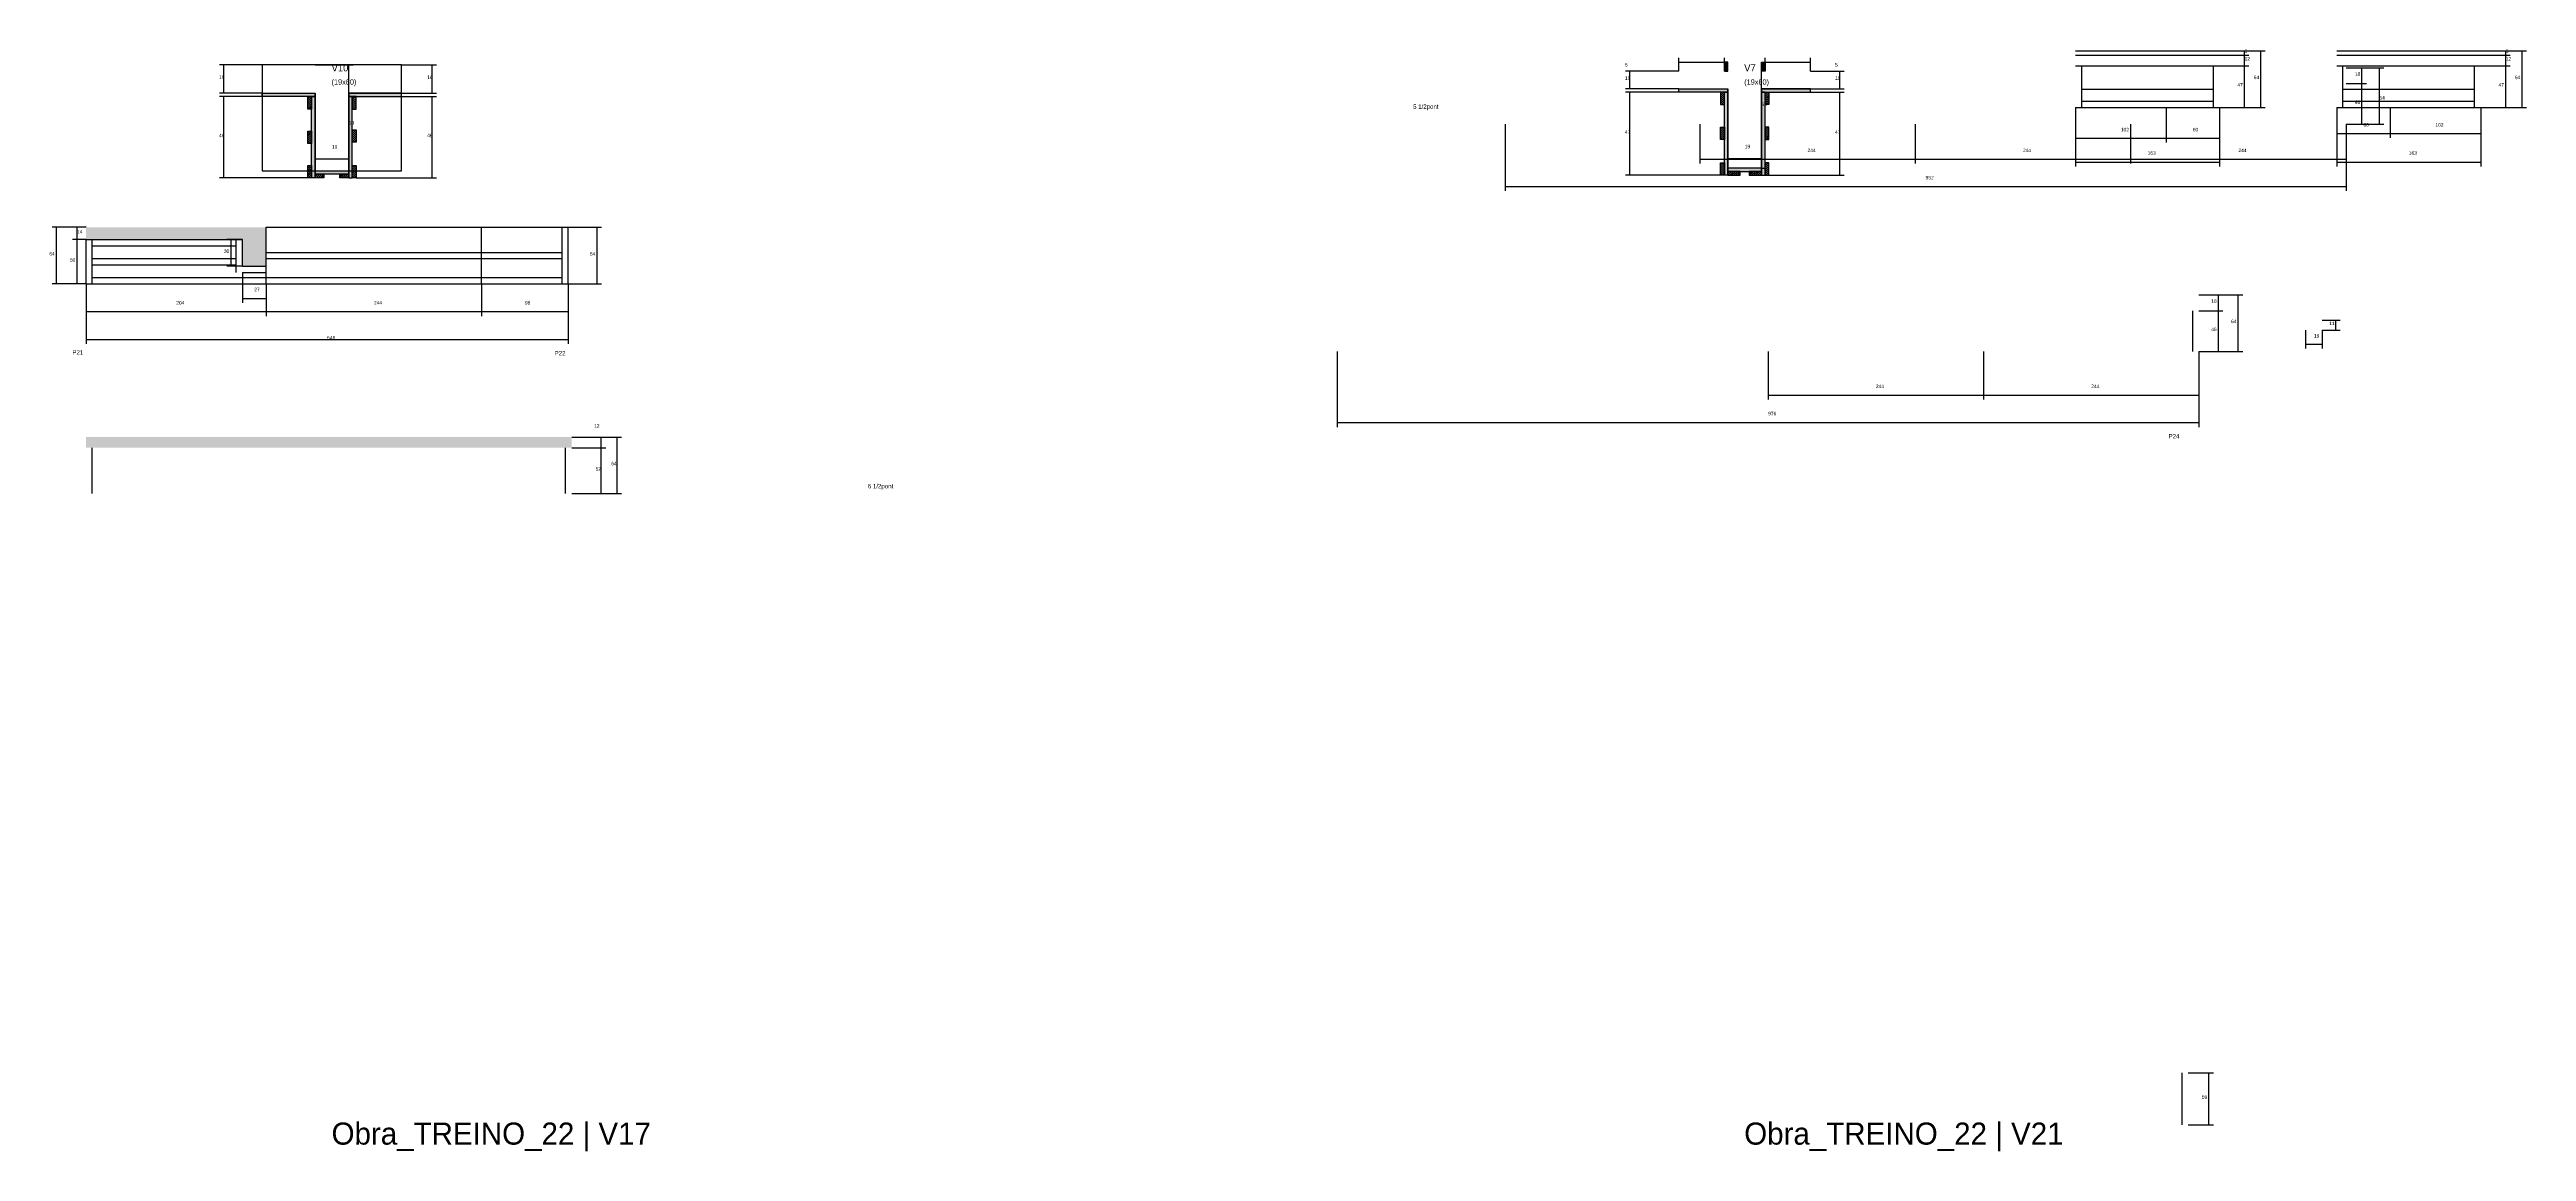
# Model space of a CAD drawing. Header units: metres. Extents: x -2848 to 22762, y -49062 to 1016.
# Drawn here: x 2881 to 5686, y -32018 to -30770 of the extents above; entities that cross this region are included whole.
import ezdxf

# ---------------------------------------------------------------- set-up
doc = ezdxf.new("R2010")
doc.units = ezdxf.units.M
for name, color, linetype in [('CONCRETO', 251, 'Continuous'), ('COTA', 4, 'Continuous'), ('Cota Seção (2x)', 4, 'Continuous'), ('Hachura', 253, 'Continuous'), ('LABEL_ID', 3, 'Continuous'), ('Madeira', 126, 'Continuous'), ('NOMENCLATURA', 7, 'Continuous'), ('Painéis', 200, 'Continuous'), ('SARR_2.2x7', 40, 'Continuous'), ('Texto Seção', 7, 'Continuous')]:
    doc.layers.add(name, color=color, linetype=linetype)

msp = doc.modelspace()

# ---------------------------------------------------------------- hatches: boundary and pattern name
at = {"layer": 'COTA'}
h = msp.add_hatch(dxfattribs=at)
h.set_pattern_fill('AR-CONC', scale=0.03)
h.paths.add_polyline_path([(3099, -31015.5), (3126, -31015.5), (3126, -30971.5), (2922, -30971.5), (2922, -30985.5), (3099, -30985.5)])
h = msp.add_hatch(dxfattribs=at)
h.set_pattern_fill('AR-CONC', scale=0.03)
h.paths.add_polyline_path([(3472, -31221), (3472, -31209), (2922, -31209), (2922, -31221)])
at = {"layer": 'Hachura'}
h = msp.add_hatch(color=8, dxfattribs=at)
h.dxf.hatch_style = 1
h.paths.add_polyline_path([(4781.6, -30784.6), (4777.6, -30784.6), (4777.6, -30784.6), (4777.6, -30794.6), (4777.6, -30794.6), (4781.6, -30794.6), (4781.6, -30794.6), (4781.6, -30784.6)])
h = msp.add_hatch(color=8, dxfattribs=at)
h.dxf.hatch_style = 1
h.paths.add_polyline_path([(4819.6, -30784.6), (4823.6, -30784.6), (4823.6, -30784.6), (4823.6, -30794.6), (4823.6, -30794.6), (4819.6, -30794.6), (4819.6, -30794.6), (4819.6, -30784.6)])
h = msp.add_hatch(color=8, dxfattribs=at)
h.dxf.hatch_style = 1
h.paths.add_polyline_path([(3121.4, -30823.6), (3121.4, -30819.6), (3121.4, -30819.6), (3181.4, -30819.6), (3181.4, -30819.6), (3181.4, -30823.6), (3181.4, -30823.6), (3121.4, -30823.6)])
h = msp.add_hatch(dxfattribs=at)
h.set_pattern_fill('ANSI31', scale=0.5)
h.paths.add_polyline_path([(3177.4, -30837.6), (3173, -30837.6), (3173, -30837.6), (3173, -30823.6), (3173, -30823.6), (3177.4, -30823.6), (3177.4, -30823.6), (3177.4, -30837.6)])
h = msp.add_hatch(color=8, dxfattribs=at)
h.dxf.hatch_style = 1
h.paths.add_polyline_path([(3177.4, -30823.6), (3181.4, -30823.6), (3181.4, -30823.6), (3181.4, -30915.6), (3181.4, -30915.6), (3177.4, -30915.6), (3177.4, -30915.6), (3177.4, -30823.6)])
h = msp.add_hatch(color=8, dxfattribs=at)
h.dxf.hatch_style = 1
h.paths.add_polyline_path([(3279.4, -30823.6), (3279.4, -30819.6), (3279.4, -30819.6), (3219.4, -30819.6), (3219.4, -30819.6), (3219.4, -30823.6), (3219.4, -30823.6), (3279.4, -30823.6)])
h = msp.add_hatch(color=8, dxfattribs=at)
h.dxf.hatch_style = 1
h.paths.add_polyline_path([(3223.4, -30823.6), (3219.4, -30823.6), (3219.4, -30823.6), (3219.4, -30915.6), (3219.4, -30915.6), (3223.4, -30915.6), (3223.4, -30915.6), (3223.4, -30823.6)])
h = msp.add_hatch(dxfattribs=at)
h.set_pattern_fill('ANSI31', scale=0.5)
h.paths.add_polyline_path([(3227.8, -30823.6), (3223.4, -30823.6), (3223.4, -30823.6), (3223.4, -30837.6), (3223.4, -30837.6), (3227.8, -30837.6), (3227.8, -30837.6), (3227.8, -30823.6)])
h = msp.add_hatch(color=8, dxfattribs=at)
h.dxf.hatch_style = 1
h.paths.add_polyline_path([(4726, -30818.6), (4726, -30814.6), (4726, -30814.6), (4781.6, -30814.6), (4781.6, -30814.6), (4781.6, -30818.6), (4781.6, -30818.6), (4726, -30818.6)])
h = msp.add_hatch(dxfattribs=at)
h.set_pattern_fill('ANSI31', scale=0.5)
h.paths.add_polyline_path([(4777.6, -30818.6), (4773.2, -30818.6), (4773.2, -30818.6), (4773.2, -30832.6), (4773.2, -30832.6), (4777.6, -30832.6), (4777.6, -30832.6), (4777.6, -30818.6)])
h = msp.add_hatch(color=8, dxfattribs=at)
h.dxf.hatch_style = 1
h.paths.add_polyline_path([(4777.6, -30818.6), (4781.6, -30818.6), (4781.6, -30818.6), (4781.6, -30912.6), (4781.6, -30912.6), (4777.6, -30912.6), (4777.6, -30912.6), (4777.6, -30818.6)])
h = msp.add_hatch(color=8, dxfattribs=at)
h.dxf.hatch_style = 1
h.paths.add_polyline_path([(4875.2, -30818.6), (4875.2, -30814.6), (4875.2, -30814.6), (4819.6, -30814.6), (4819.6, -30814.6), (4819.6, -30818.6), (4819.6, -30818.6), (4875.2, -30818.6)])
h = msp.add_hatch(color=8, dxfattribs=at)
h.dxf.hatch_style = 1
h.paths.add_polyline_path([(4823.6, -30818.6), (4819.6, -30818.6), (4819.6, -30818.6), (4819.6, -30912.6), (4819.6, -30912.6), (4823.6, -30912.6), (4823.6, -30912.6), (4823.6, -30818.6)])
h = msp.add_hatch(dxfattribs=at)
h.set_pattern_fill('ANSI31', scale=0.5)
h.paths.add_polyline_path([(4823.6, -30818.6), (4828, -30818.6), (4828, -30818.6), (4828, -30832.6), (4828, -30832.6), (4823.6, -30832.6), (4823.6, -30832.6), (4823.6, -30818.6)])
h = msp.add_hatch(dxfattribs=at)
h.set_pattern_fill('ANSI31', scale=0.5)
h.paths.add_polyline_path([(4777.6, -30872.1), (4773.2, -30872.1), (4773.2, -30872.1), (4773.2, -30858.1), (4773.2, -30858.1), (4777.6, -30858.1), (4777.6, -30858.1), (4777.6, -30872.1)])
h = msp.add_hatch(dxfattribs=at)
h.set_pattern_fill('ANSI31', scale=0.5)
h.paths.add_polyline_path([(4823.6, -30872.1), (4828, -30872.1), (4828, -30872.1), (4828, -30858.1), (4828, -30858.1), (4823.6, -30858.1), (4823.6, -30858.1), (4823.6, -30872.1)])
h = msp.add_hatch(dxfattribs=at)
h.set_pattern_fill('ANSI31', scale=0.5)
h.paths.add_polyline_path([(3177.4, -30876.6), (3173, -30876.6), (3173, -30876.6), (3173, -30862.6), (3173, -30862.6), (3177.4, -30862.6), (3177.4, -30862.6), (3177.4, -30876.6)])
h = msp.add_hatch(dxfattribs=at)
h.set_pattern_fill('ANSI31', scale=0.5)
h.paths.add_polyline_path([(3227.8, -30875.2), (3223.4, -30875.2), (3223.4, -30875.2), (3223.4, -30861.2), (3223.4, -30861.2), (3227.8, -30861.2), (3227.8, -30861.2), (3227.8, -30875.2)])
h = msp.add_hatch(dxfattribs=at)
h.set_pattern_fill('ANSI31', scale=0.5)
h.paths.add_polyline_path([(3177.4, -30915.6), (3173, -30915.6), (3173, -30915.6), (3173, -30901.6), (3173, -30901.6), (3177.4, -30901.6), (3177.4, -30901.6), (3177.4, -30915.6)])
h = msp.add_hatch(color=8, dxfattribs=at)
h.dxf.hatch_style = 1
h.paths.add_polyline_path([(3181.4, -30911.2), (3181.4, -30907.6), (3181.4, -30907.6), (3219.4, -30907.6), (3219.4, -30907.6), (3219.4, -30911.2), (3219.4, -30911.2), (3181.4, -30911.2)])
h = msp.add_hatch(dxfattribs=at)
h.set_pattern_fill('ANSI31', scale=0.5)
h.paths.add_polyline_path([(3181.4, -30915.6), (3181.4, -30911.2), (3181.4, -30911.2), (3191.4, -30911.2), (3191.4, -30911.2), (3191.4, -30915.6), (3191.4, -30915.6), (3181.4, -30915.6)])
h = msp.add_hatch(dxfattribs=at)
h.set_pattern_fill('ANSI31', scale=0.5)
h.paths.add_polyline_path([(3209.4, -30915.6), (3209.4, -30911.2), (3209.4, -30911.2), (3219.4, -30911.2), (3219.4, -30911.2), (3219.4, -30915.6), (3219.4, -30915.6), (3209.4, -30915.6)])
h = msp.add_hatch(dxfattribs=at)
h.set_pattern_fill('ANSI31', scale=0.5)
h.paths.add_polyline_path([(3227.8, -30915.6), (3223.4, -30915.6), (3223.4, -30915.6), (3223.4, -30901.6), (3223.4, -30901.6), (3227.8, -30901.6), (3227.8, -30901.6), (3227.8, -30915.6)])
h = msp.add_hatch(dxfattribs=at)
h.set_pattern_fill('ANSI31', scale=0.5)
h.paths.add_polyline_path([(4777.6, -30912.6), (4773.2, -30912.6), (4773.2, -30912.6), (4773.2, -30898.6), (4773.2, -30898.6), (4777.6, -30898.6), (4777.6, -30898.6), (4777.6, -30912.6)])
h = msp.add_hatch(color=8, dxfattribs=at)
h.dxf.hatch_style = 1
h.paths.add_polyline_path([(4819.6, -30908.2), (4819.6, -30904.6), (4819.6, -30904.6), (4781.6, -30904.6), (4781.6, -30904.6), (4781.6, -30908.2), (4781.6, -30908.2), (4819.6, -30908.2)])
h = msp.add_hatch(dxfattribs=at)
h.set_pattern_fill('ANSI31', scale=0.5)
h.paths.add_polyline_path([(4795.6, -30912.6), (4795.6, -30908.2), (4795.6, -30908.2), (4781.6, -30908.2), (4781.6, -30908.2), (4781.6, -30912.6), (4781.6, -30912.6), (4795.6, -30912.6)])
h = msp.add_hatch(dxfattribs=at)
h.set_pattern_fill('ANSI31', scale=0.5)
h.paths.add_polyline_path([(4819.6, -30912.6), (4819.6, -30908.2), (4819.6, -30908.2), (4805.6, -30908.2), (4805.6, -30908.2), (4805.6, -30912.6), (4805.6, -30912.6), (4819.6, -30912.6)])
h = msp.add_hatch(dxfattribs=at)
h.set_pattern_fill('ANSI31', scale=0.5)
h.paths.add_polyline_path([(4823.6, -30912.6), (4828, -30912.6), (4828, -30912.6), (4828, -30898.6), (4828, -30898.6), (4823.6, -30898.6), (4823.6, -30898.6), (4823.6, -30912.6)])

# ---------------------------------------------------------------- linework, layer by layer
at = {"layer": 'CONCRETO'}
for points in [[(3279.4, -30819.6), (3279.4, -30787.6), (3121.4, -30787.6), (3121.4, -30819.6), (3181.4, -30819.6), (3181.4, -30907.6), (3219.4, -30907.6), (3219.4, -30829.6), (3219.4, -30819.6)], [(3121.4, -30907.6), (3279.4, -30907.6), (3279.4, -30787.6), (3121.4, -30787.6)]]:
    msp.add_lwpolyline(points, close=True, dxfattribs=at)
at = {"layer": 'COTA'}
for p, q in [((5338.4, -30771.8), (5390.2, -30771.8)), ((5338.4, -30771.8), (5371.7, -30771.8)), ((5366.7, -30776.8), (5366.7, -30771.8)), ((5385.2, -30835.8), (5385.2, -30771.8)), ((5634.2, -30771.8), (5686, -30771.8)), ((5634.2, -30771.8), (5667.5, -30771.8)), ((5662.5, -30776.8), (5662.5, -30771.8)), ((5681, -30835.8), (5681, -30771.8)), ((3121.4, -30787.6), (3073, -30787.6)), ((3078, -30819.6), (3078, -30787.6)), ((3279.4, -30787.6), (3318.8, -30787.6)), ((3313.8, -30819.6), (3313.8, -30787.6)), ((4726, -30794.6), (4665.4, -30794.6)), ((4670.4, -30814.6), (4670.4, -30794.6)), ((4726, -30794.6), (4726, -30779.6)), ((4726, -30784.6), (4777.6, -30784.6)), ((4777.6, -30784.6), (4777.6, -30779.6)), ((4823.6, -30784.6), (4823.6, -30779.6)), ((4823.6, -30784.6), (4875.2, -30784.6)), ((4875.2, -30794.6), (4875.2, -30779.6)), ((4875.2, -30794.6), (4913.4, -30794.6)), ((4908.4, -30814.6), (4908.4, -30794.6)), ((5338.4, -30776.8), (5371.7, -30776.8)), ((5338.4, -30776.8), (5371.7, -30776.8)), ((5338.4, -30788.8), (5371.7, -30788.8)), ((5338.4, -30788.8), (5371.7, -30788.8)), ((5366.7, -30788.8), (5366.7, -30776.8)), ((5366.7, -30835.8), (5366.7, -30788.8)), ((5481.7, -30790.9), (5504.7, -30790.9)), ((5481.7, -30790.9), (5524.4, -30790.9)), ((5499.7, -30808.9), (5499.7, -30790.9)), ((5519.4, -30854.9), (5519.4, -30790.9)), ((5634.2, -30776.8), (5667.5, -30776.8)), ((5634.2, -30776.8), (5667.5, -30776.8)), ((5634.2, -30788.8), (5667.5, -30788.8)), ((5634.2, -30788.8), (5667.5, -30788.8)), ((5662.5, -30788.8), (5662.5, -30776.8)), ((5662.5, -30835.8), (5662.5, -30788.8)), ((3121.4, -30819.6), (3073, -30819.6)), ((3121.4, -30823.6), (3073, -30823.6)), ((3078, -30915.6), (3078, -30823.6)), ((3237.4, -30823.6), (3318.8, -30823.6)), ((3279.4, -30819.6), (3318.8, -30819.6)), ((3313.8, -30915.6), (3313.8, -30823.6)), ((4726, -30814.6), (4665.4, -30814.6)), ((4726, -30818.6), (4665.4, -30818.6)), ((4670.4, -30912.6), (4670.4, -30818.6)), ((4875.2, -30814.6), (4913.4, -30814.6)), ((4875.2, -30818.6), (4913.4, -30818.6)), ((4908.4, -30912.6), (4908.4, -30818.6)), ((5481.7, -30808.9), (5504.7, -30808.9)), ((5481.7, -30808.9), (5504.7, -30808.9)), ((5499.7, -30854.9), (5499.7, -30808.9)), ((4529.2, -30854.9), (4529.2, -30930.4)), ((4749.7, -30854.9), (4749.7, -30899.4)), ((4993.7, -30854.9), (4993.7, -30899.4)), ((4993.7, -30854.9), (4993.7, -30899.4)), ((5175.4, -30835.8), (5175.4, -30902.6)), ((5175.4, -30835.8), (5175.4, -30875.5)), ((5237.7, -30854.9), (5237.7, -30899.4)), ((5237.7, -30854.9), (5237.7, -30899.4)), ((5277.9, -30835.8), (5277.9, -30875.5)), ((5277.9, -30835.8), (5277.9, -30875.5)), ((5338.4, -30835.8), (5338.4, -30902.6)), ((5338.4, -30835.8), (5371.7, -30835.8)), ((5338.4, -30835.8), (5390.2, -30835.8)), ((5338.4, -30835.8), (5338.4, -30875.5)), ((5471.2, -30835.8), (5471.2, -30902.6)), ((5471.2, -30835.8), (5471.2, -30870.2)), ((5481.7, -30854.9), (5504.7, -30854.9)), ((5481.7, -30854.9), (5524.4, -30854.9)), ((5481.7, -30854.9), (5481.7, -30899.4)), ((5481.7, -30854.9), (5481.7, -30930.4)), ((5531.7, -30835.8), (5531.7, -30870.2)), ((5531.7, -30835.8), (5531.7, -30870.2)), ((5634.2, -30835.8), (5634.2, -30902.6)), ((5634.2, -30835.8), (5667.5, -30835.8)), ((5634.2, -30835.8), (5686, -30835.8)), ((5634.2, -30835.8), (5634.2, -30870.2)), ((5175.4, -30870.5), (5277.9, -30870.5)), ((5277.9, -30870.5), (5338.4, -30870.5)), ((5471.2, -30865.2), (5531.7, -30865.2)), ((5531.7, -30865.2), (5634.2, -30865.2)), ((3173, -30915.6), (3073, -30915.6)), ((3227.8, -30915.6), (3318.8, -30915.6)), ((4773.2, -30912.6), (4665.4, -30912.6)), ((4749.7, -30894.4), (4993.7, -30894.4)), ((4828, -30912.6), (4913.4, -30912.6)), ((4993.7, -30894.4), (5237.7, -30894.4)), ((5175.4, -30897.6), (5338.4, -30897.6)), ((5237.7, -30894.4), (5481.7, -30894.4)), ((5471.2, -30897.6), (5634.2, -30897.6)), ((4529.2, -30925.4), (5481.7, -30925.4)), ((2922, -30971.5), (2883.4, -30971.5)), ((2888.4, -31035.5), (2888.4, -30971.5)), ((2922, -30971.5), (2906.7, -30971.5)), ((2911.7, -30985.5), (2911.7, -30971.5)), ((3468, -30971.5), (3505.7, -30971.5)), ((3500.7, -31035.5), (3500.7, -30971.5)), ((2922, -30985.5), (2906.7, -30985.5)), ((2922, -30985.5), (2906.7, -30985.5)), ((2911.7, -31035.5), (2911.7, -30985.5)), ((3099, -30985.5), (3081.2, -30985.5)), ((3086.2, -31015.5), (3086.2, -30985.5)), ((3099, -31015.5), (3081.2, -31015.5)), ((3099, -31022.5), (3099, -31057)), ((2922, -31035.5), (2883.4, -31035.5)), ((2922, -31035.5), (2906.7, -31035.5)), ((2922, -31035.5), (2922, -31072)), ((2922, -31035.5), (2922, -31103.6)), ((3099, -31052), (3126, -31052)), ((3126, -31035.5), (3126, -31072)), ((3126, -31035.5), (3126, -31072)), ((3126, -31035.5), (3126, -31057)), ((3370, -31035.5), (3370, -31072)), ((3370, -31035.5), (3370, -31072)), ((3468, -31035.5), (3468, -31103.6)), ((3468, -31035.5), (3468, -31072)), ((3468, -31035.5), (3505.7, -31035.5)), ((5315.1, -31048), (5342.1, -31048)), ((5315.1, -31048), (5364.6, -31048)), ((5337.1, -31066), (5337.1, -31048)), ((5359.6, -31112), (5359.6, -31048)), ((2922, -31067), (3126, -31067)), ((3126, -31067), (3370, -31067)), ((3370, -31067), (3468, -31067)), ((5315.1, -31066), (5342.1, -31066)), ((5315.1, -31066), (5342.1, -31066)), ((5337.1, -31112), (5337.1, -31066)), ((5454.7, -31076.8), (5475.1, -31076.8)), ((5470.1, -31087.8), (5470.1, -31076.8)), ((2922, -31098.6), (3468, -31098.6)), ((4339.1, -31112), (4339.1, -31197.6)), ((4827.1, -31112), (4827.1, -31166.6)), ((5071.1, -31112), (5071.1, -31166.6)), ((5071.1, -31112), (5071.1, -31166.6)), ((5315.1, -31112), (5342.1, -31112)), ((5315.1, -31112), (5364.6, -31112)), ((5315.1, -31112), (5315.1, -31166.6)), ((5315.1, -31112), (5315.1, -31197.6)), ((5435.7, -31087.8), (5435.7, -31108.9)), ((5435.7, -31103.9), (5454.7, -31103.9)), ((5454.7, -31087.8), (5454.7, -31108.9)), ((5454.7, -31087.8), (5475.1, -31087.8)), ((4827.1, -31161.6), (5071.1, -31161.6)), ((5071.1, -31161.6), (5315.1, -31161.6)), ((4339.1, -31192.6), (5315.1, -31192.6)), ((3472, -31209), (3510.5, -31209)), ((3472, -31209), (3528.3, -31209)), ((3472, -31221), (3510.5, -31221)), ((3472, -31221), (3510.5, -31221)), ((3505.5, -31221), (3505.5, -31209)), ((3505.5, -31273), (3505.5, -31221)), ((3523.3, -31273), (3523.3, -31209)), ((3472, -31273), (3510.5, -31273)), ((3472, -31273), (3528.3, -31273)), ((5302.9, -31928.7), (5331.4, -31928.7)), ((5326.4, -31987.7), (5326.4, -31928.7)), ((5302.9, -31987.7), (5331.4, -31987.7))]:
    msp.add_line(p, q, dxfattribs=at)
at = {"layer": 'Cota Seção (2x)'}
for p, q in [((3181.4, -30787.6), (3224.4, -30787.6)), ((3219.4, -30907.6), (3219.4, -30787.6)), ((4819.6, -30904.6), (4819.6, -30784.6)), ((4819.6, -30784.6), (4824.6, -30784.6)), ((3181.4, -30907.6), (3181.4, -30889)), ((3181.4, -30894), (3219.4, -30894)), ((3181.4, -30907.6), (3224.4, -30907.6)), ((3219.4, -30907.6), (3219.4, -30889)), ((4781.6, -30904.6), (4781.6, -30888.6)), ((4781.6, -30893.6), (4819.6, -30893.6)), ((4819.6, -30904.6), (4819.6, -30888.6)), ((4819.6, -30904.6), (4824.6, -30904.6))]:
    msp.add_line(p, q, dxfattribs=at)
at = {"layer": 'Madeira'}
for points in [[(3177.4, -30837.6), (3173, -30837.6), (3173, -30823.6), (3177.4, -30823.6)], [(3227.8, -30823.6), (3223.4, -30823.6), (3223.4, -30837.6), (3227.8, -30837.6)], [(4777.6, -30818.6), (4773.2, -30818.6), (4773.2, -30832.6), (4777.6, -30832.6)], [(4823.6, -30818.6), (4828, -30818.6), (4828, -30832.6), (4823.6, -30832.6)], [(4777.6, -30872.1), (4773.2, -30872.1), (4773.2, -30858.1), (4777.6, -30858.1)], [(4823.6, -30872.1), (4828, -30872.1), (4828, -30858.1), (4823.6, -30858.1)], [(3177.4, -30876.6), (3173, -30876.6), (3173, -30862.6), (3177.4, -30862.6)], [(3227.8, -30875.2), (3223.4, -30875.2), (3223.4, -30861.2), (3227.8, -30861.2)], [(3177.4, -30915.6), (3173, -30915.6), (3173, -30901.6), (3177.4, -30901.6)], [(3181.4, -30915.6), (3181.4, -30911.2), (3191.4, -30911.2), (3191.4, -30915.6)], [(3209.4, -30915.6), (3209.4, -30911.2), (3219.4, -30911.2), (3219.4, -30915.6)], [(3227.8, -30915.6), (3223.4, -30915.6), (3223.4, -30901.6), (3227.8, -30901.6)], [(4777.6, -30912.6), (4773.2, -30912.6), (4773.2, -30898.6), (4777.6, -30898.6)], [(4795.6, -30912.6), (4795.6, -30908.2), (4781.6, -30908.2), (4781.6, -30912.6)], [(4819.6, -30912.6), (4819.6, -30908.2), (4805.6, -30908.2), (4805.6, -30912.6)], [(4823.6, -30912.6), (4828, -30912.6), (4828, -30898.6), (4823.6, -30898.6)]]:
    msp.add_lwpolyline(points, close=True, dxfattribs=at)
at = {"layer": 'Painéis'}
for p, q in [((5175.4, -30771.8), (5338.4, -30771.8)), ((5471.2, -30771.8), (5634.2, -30771.8)), ((4777.6, -30794.6), (4777.6, -30784.6)), ((4823.6, -30794.6), (4823.6, -30784.6)), ((5175.4, -30776.8), (5338.4, -30776.8)), ((5175.4, -30788.8), (5338.4, -30788.8)), ((5471.2, -30776.8), (5634.2, -30776.8)), ((5471.2, -30788.8), (5634.2, -30788.8)), ((3121.4, -30819.6), (3181.4, -30819.6)), ((3121.4, -30823.6), (3121.4, -30819.6)), ((3181.4, -30823.6), (3181.4, -30819.6)), ((3181.4, -30915.6), (3181.4, -30823.6)), ((3219.4, -30819.6), (3279.4, -30819.6)), ((3219.4, -30823.6), (3219.4, -30819.6)), ((3219.4, -30915.6), (3219.4, -30823.6)), ((3279.4, -30823.6), (3279.4, -30819.6)), ((4726, -30814.6), (4781.6, -30814.6)), ((4726, -30818.6), (4726, -30814.6)), ((4781.6, -30818.6), (4781.6, -30814.6)), ((4781.6, -30912.6), (4781.6, -30818.6)), ((4819.6, -30814.6), (4875.2, -30814.6)), ((4819.6, -30818.6), (4819.6, -30814.6)), ((4819.6, -30912.6), (4819.6, -30818.6)), ((4875.2, -30818.6), (4875.2, -30814.6)), ((5175.4, -30835.8), (5338.4, -30835.8)), ((5471.2, -30835.8), (5634.2, -30835.8)), ((3181.4, -30907.6), (3219.4, -30907.6)), ((3181.4, -30911.2), (3181.4, -30907.6)), ((3219.4, -30911.2), (3219.4, -30907.6)), ((3126, -30971.5), (3468, -30971.5)), ((3126, -31035.5), (3126, -30971.5)), ((3370, -31035.5), (3370, -30971.5)), ((3468, -31035.5), (3468, -30971.5)), ((2922, -30985.5), (3099, -30985.5)), ((2922, -31035.5), (2922, -30985.5)), ((3099, -31015.5), (3099, -30985.5)), ((3099, -31015.5), (3126, -31015.5)), ((2922, -31035.5), (3126, -31035.5)), ((3126, -31035.5), (3468, -31035.5))]:
    msp.add_line(p, q, dxfattribs=at)
for points in [[(4781.6, -30784.6), (4777.6, -30784.6), (4777.6, -30794.6), (4781.6, -30794.6)], [(4819.6, -30784.6), (4823.6, -30784.6), (4823.6, -30794.6), (4819.6, -30794.6)], [(3121.4, -30823.6), (3121.4, -30819.6), (3181.4, -30819.6), (3181.4, -30823.6)], [(3177.4, -30823.6), (3181.4, -30823.6), (3181.4, -30915.6), (3177.4, -30915.6)], [(3279.4, -30823.6), (3279.4, -30819.6), (3219.4, -30819.6), (3219.4, -30823.6)], [(3223.4, -30823.6), (3219.4, -30823.6), (3219.4, -30915.6), (3223.4, -30915.6)], [(4726, -30818.6), (4726, -30814.6), (4781.6, -30814.6), (4781.6, -30818.6)], [(4777.6, -30818.6), (4781.6, -30818.6), (4781.6, -30912.6), (4777.6, -30912.6)], [(4875.2, -30818.6), (4875.2, -30814.6), (4819.6, -30814.6), (4819.6, -30818.6)], [(4823.6, -30818.6), (4819.6, -30818.6), (4819.6, -30912.6), (4823.6, -30912.6)], [(3181.4, -30911.2), (3181.4, -30907.6), (3219.4, -30907.6), (3219.4, -30911.2)], [(4819.6, -30908.2), (4819.6, -30904.6), (4781.6, -30904.6), (4781.6, -30908.2)]]:
    msp.add_lwpolyline(points, close=True, dxfattribs=at)
at = {"layer": 'SARR_2.2x7'}
for p, q in [((5182.4, -30835.8), (5182.4, -30788.8)), ((5331.4, -30835.8), (5331.4, -30788.8)), ((5478.2, -30835.8), (5478.2, -30788.8)), ((5627.2, -30835.8), (5627.2, -30788.8)), ((5182.4, -30815.3), (5277.9, -30815.3)), ((5182.4, -30828.8), (5277.9, -30828.8)), ((5277.9, -30815.3), (5331.4, -30815.3)), ((5277.9, -30828.8), (5331.4, -30828.8)), ((5478.2, -30815.3), (5531.7, -30815.3)), ((5478.2, -30828.8), (5531.7, -30828.8)), ((5531.7, -30815.3), (5627.2, -30815.3)), ((5531.7, -30828.8), (5627.2, -30828.8)), ((3461, -31035.5), (3461, -30971.5)), ((2929, -31035.5), (2929, -30985.5)), ((2929, -30992.5), (3092, -30992.5)), ((3092, -31022.5), (3092, -30985.5)), ((2929, -31007), (3092, -31007)), ((2929, -31014), (3092, -31014)), ((3099, -31022.5), (3126, -31022.5)), ((3126, -31000), (3370, -31000)), ((3126, -31007), (3370, -31007)), ((3370, -31000), (3461, -31000)), ((3370, -31007), (3461, -31007)), ((2929, -31028.5), (3126, -31028.5)), ((3126, -31028.5), (3370, -31028.5)), ((3370, -31028.5), (3461, -31028.5)), ((5308.1, -31112), (5308.1, -31066)), ((2929, -31273), (2929, -31221)), ((3465, -31273), (3465, -31221)), ((5295.9, -31987.7), (5295.9, -31928.7))]:
    msp.add_line(p, q, dxfattribs=at)

# ---------------------------------------------------------------- texts
at = {"layer": 'COTA'}
for s, p in [('5', (5366.7, -30774.3)), ('5', (5662.5, -30774.3)), ('16', (3072.5, -30803.6)), ('16', (3308.3, -30803.6)), ('5', (4664.9, -30789.6)), ('10', (4664.9, -30804.6)), ('5', (4902.9, -30789.6)), ('10', (4902.9, -30804.6)), ('12', (5366.7, -30782.8)), ('64', (5377.1, -30803.8)), ('18', (5491.6, -30799.9)), ('12', (5662.5, -30782.8)), ('64', (5672.9, -30803.8)), ('47', (5358.6, -30812.3)), ('46', (5491.6, -30831.9)), ('64', (5519.4, -30826.9)), ('47', (5654.4, -30812.3)), ('102', (5226.6, -30862.9)), ('60', (5308.1, -30862.9)), ('60', (5501.4, -30857.6)), ('102', (5582.9, -30857.6)), ('46', (3072.5, -30869.6)), ('46', (3308.3, -30869.6)), ('47', (4664.9, -30865.6)), ('244', (4871.7, -30886.4)), ('47', (4902.9, -30865.6)), ('244', (5115.7, -30886.4)), ('163', (5256.9, -30889.4)), ('244', (5359.7, -30886.4)), ('163', (5552.7, -30889.4)), ('952', (5005.4, -30917.3)), ('64', (2880.3, -31003.5)), ('14', (2911.7, -30978.5)), ('30', (3078, -31000.5)), ('64', (3492.6, -31003.5)), ('50', (2903.6, -31010.5)), ('204', (3024, -31058.9)), ('27', (3112.5, -31043.9)), ('244', (3248, -31058.9)), ('98', (3419, -31058.9)), ('18', (5329, -31057)), ('64', (5351.5, -31080)), ('11', (5462.6, -31082.3)), ('546', (3195, -31098.6)), ('46', (5329, -31089)), ('19', (5445.2, -31096.3)), ('244', (4949.1, -31153.5)), ('244', (5193.1, -31153.5)), ('12', (3497.4, -31198.3)), ('976', (4827.1, -31184.4)), ('52', (3499, -31247)), ('64', (3516.8, -31241)), ('59', (5318.3, -31958.2))]:
    msp.add_text(s, height=4, dxfattribs=at).set_placement(p)
at = {"layer": 'Cota Seção (2x)'}
for s, p in [('60', (4819.6, -30834.3)), ('60', (3219.4, -30855.2)), ('19', (3200.4, -30882.5)), ('19', (4800.6, -30882.1))]:
    msp.add_text(s, height=4, dxfattribs=at).set_placement(p)
at = {"layer": 'LABEL_ID'}
for s, p in [('Obra_TREINO_22 | V17', (3200, -32010)), ('Obra_TREINO_22 | V21', (4800, -32010))]:
    msp.add_text(s, height=25, dxfattribs=at).set_placement(p)
at = {"layer": 'NOMENCLATURA'}
for s, p in [('5 1/2pont', (4425, -30837.4)), ('P21', (2906.5, -31115.7)), ('P22', (3452.7, -31116.6)), ('P24', (5280.6, -31210.6)), ('6 1/2pont', (3807.4, -31267))]:
    msp.add_text(s, height=5, dxfattribs=at).set_placement(p)
at = {"layer": 'Texto Seção'}
for s, height, p in [('V10', 8, (3200, -30795)), ('V7', 8, (4800, -30795)), ('(19x60)', 6, (3200, -30810)), ('(19x60)', 6, (4800, -30810))]:
    msp.add_text(s, height=height, dxfattribs=at).set_placement(p)

doc.saveas('drawing.dxf')
